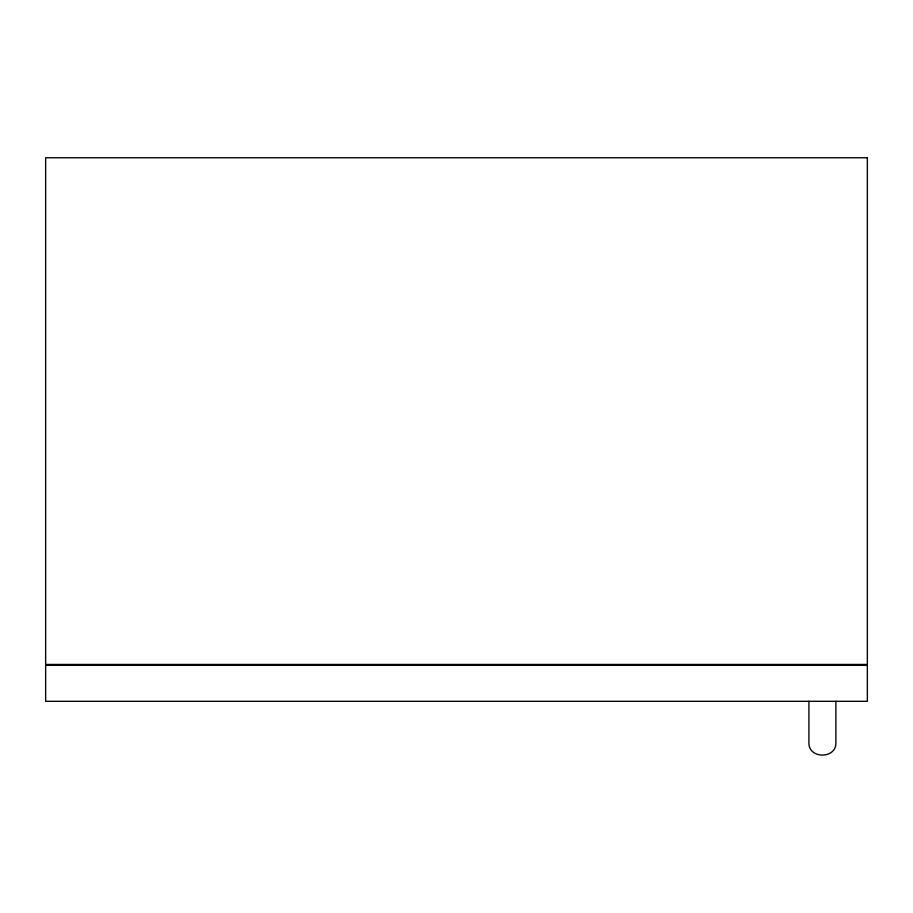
<?xml version="1.0" encoding="UTF-8"?>
<svg xmlns="http://www.w3.org/2000/svg" width="913" height="913" viewBox="0 0 913 913"><rect width="100%" height="100%" fill="white"/><g stroke="black" fill="none" stroke-linecap="round" stroke-linejoin="round"><path stroke-width="1.37" d="M835.886 701.298L835.886 742.657C836.445 759.228 808.359 759.228 808.918 742.657L808.918 701.298M867.35 157.755L45.65 157.755L45.65 664.447L867.35 664.447L867.35 157.755M867.35 665.337L45.65 665.337L45.65 701.298L867.35 701.298L867.35 665.337"/></g></svg>
